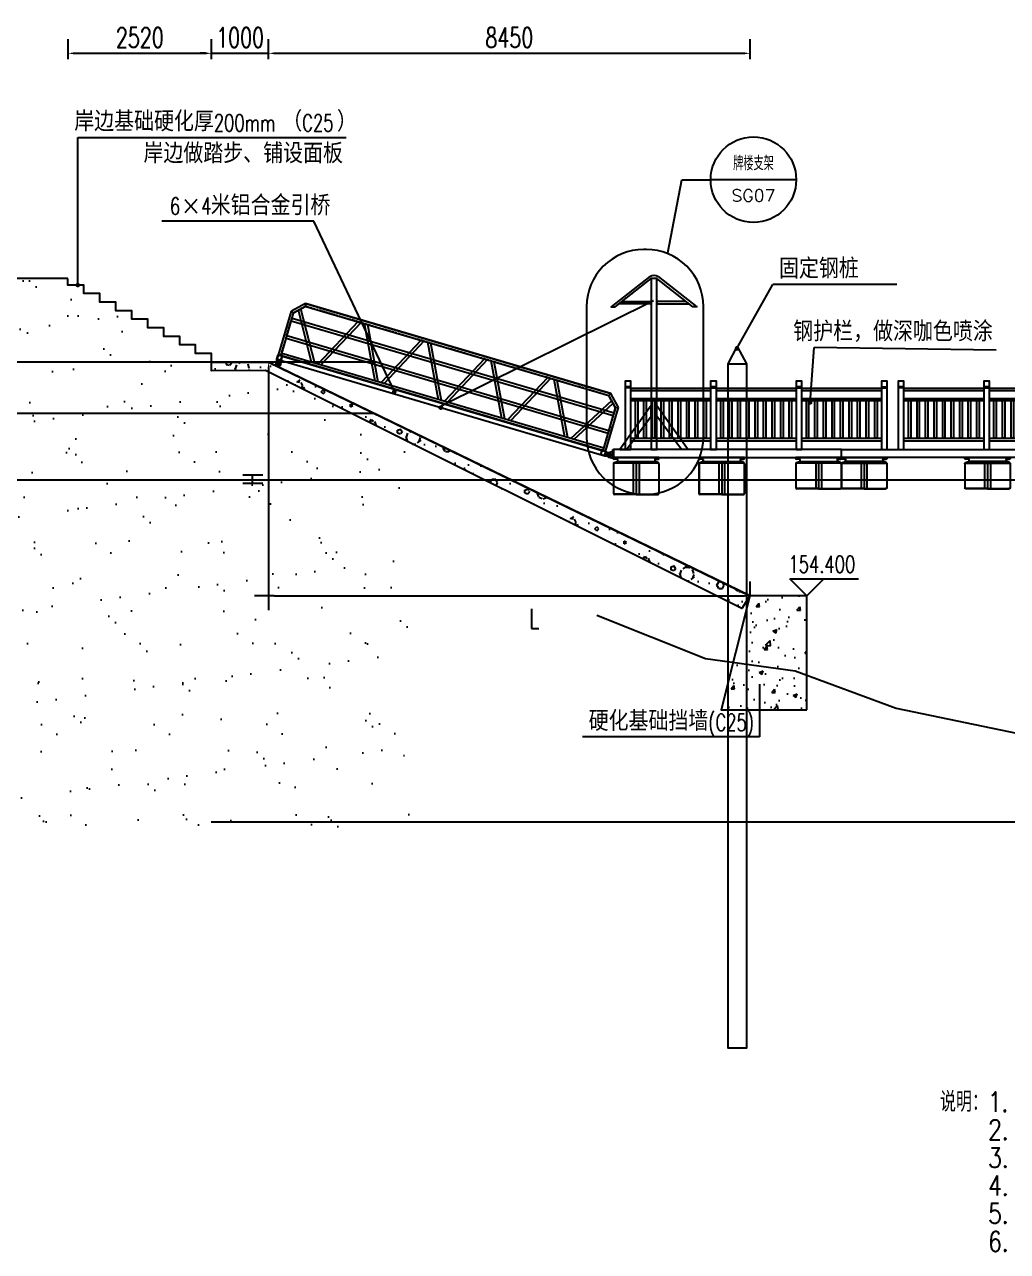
# Model space of a CAD drawing. Header units: millimetres. Extents: x -1471591 to 944464, y -468930 to 547002.
# Drawn here: x -810445 to -793197, y 153242 to 174760 of the extents above; entities that cross this region are included whole.
import ezdxf
from ezdxf.enums import TextEntityAlignment as Align

# ---------------------------------------------------------------- set-up
doc = ezdxf.new("R2010")
doc.units = ezdxf.units.MM
doc.header["$LTSCALE"] = 10
doc.header["$PDMODE"] = 35
doc.linetypes.add('BLTA11-LD-L-4001_Plot Plan for Seawater Intake System_20140729$0$key plan$0${ Wide Dash }', pattern=[12, 4, -2, 4, -2])
doc.linetypes.add('CENTER2', pattern=[28.575, 19.05, -3.175, 3.175, -3.175])
for name, color, linetype in [('DIM_ELEV', 3, 'Continuous'), ('DIM_IDEN', 3, 'Continuous'), ('DIM_LEAD', 3, 'Continuous'), ('L-WATER水景', 5, 'Continuous'), ('PUB_DIM', 3, 'Continuous'), ('PUB_TEXT', 7, 'Continuous'), ('W-bridge approach引桥', 4, 'Continuous'), ('W-FLOAT_BOWL浮筒', 253, 'Continuous'), ('W-PLASTIC_RAILINGS塑木栏杆', 210, 'Continuous'), ('W-STEEL_FRAME钢架', 3, 'Continuous'), ('道路_平面标注', 254, 'Continuous')]:
    doc.layers.add(name, color=color, linetype=linetype)
doc.styles.add('_TCH_DIM', font='SIMPLEX.shx', dxfattribs={"bigfont": 'hztxt.shx'})
doc.styles.add('_TCH_LABEL', font='COMPLEX', dxfattribs={"bigfont": 'GBCBIG'})
doc.styles.get("Standard").update_dxf_attribs({"font": 'simplex.shx', "width": 0.8, "bigfont": 'hztxt.shx'})
doc.styles.add('STANDARD_T3', font='simplex.shx', dxfattribs={"width": 0.7, "bigfont": 'hztxt.shx'})
doc.dimstyles.new('W&&100', dxfattribs={"dimtxt": 350, "dimasz": 100, "dimexe": 250, "dimexo": 300, "dimgap": 100, "dimtad": 1, "dimdec": 0, "dimzin": 0, "dimdsep": 46, "dimtxsty": 'STANDARD_T3', "dimcen": 0.09, "dimclrd": 1, "dimclre": 1, "dimclrt": 7, "dimazin": 2, "dimtfac": 1, "dimtdec": 0, "dimtix": 1, "dimtmove": 2, "dimatfit": 3, "dimfxl": 0, "dimtolj": 1, "dimtzin": 0, "dimarcsym": 0})

# ---------------------------------------------------------------- blocks, each defined once
blk = doc.blocks.new('*D1674')
at = {"color": 1, "lineweight": -2, "transparency": 16777216}
for p, q in [((-806162, 168841), (-806412, 168841)), ((-806162, 168741), (-806162, 164841)), ((-806062, 164741), (-806412, 164741))]:
    blk.add_line(p, q, dxfattribs=at)
at = {"color": 1, "transparency": 16777216}
for points in [[(-806179, 168741), (-806146, 168741), (-806162, 168841)], [(-806179, 164841), (-806146, 164841), (-806162, 164741)]]:
    blk.add_solid(points, dxfattribs=at)
at = {"layer": 'Defpoints', "color": 0, "transparency": 16777216}
for p in [(-806162, 168841), (-806162, 164741), (-797718, 164741)]:
    blk.add_point(p, dxfattribs=at)
at = {"color": 7, "transparency": 16777216, "insert": (-806437, 166791), "char_height": 350, "attachment_point": 5, "rotation": 90, "style": 'STANDARD_T3'}
blk.add_mtext('\\A1;H', dxfattribs=at)
blk = doc.blocks.new('*D1261')
at = {"color": 1, "lineweight": -2, "transparency": 16777216}
for p, q in [((-806162, 164841), (-806162, 164491)), ((-797713, 164741), (-797713, 164991)), ((-806062, 164741), (-797813, 164741))]:
    blk.add_line(p, q, dxfattribs=at)
at = {"color": 1, "transparency": 16777216}
for points in [[(-806062, 164758), (-806062, 164725), (-806162, 164741)], [(-797813, 164758), (-797813, 164725), (-797713, 164741)]]:
    blk.add_solid(points, dxfattribs=at)
at = {"layer": 'Defpoints', "color": 0, "transparency": 16777216}
for p in [(-806162, 168841), (-797713, 164741), (-797713, 164739)]:
    blk.add_point(p, dxfattribs=at)
at = {"color": 7, "transparency": 16777216, "insert": (-801499, 164340), "char_height": 350, "attachment_point": 5, "style": 'STANDARD_T3'}
blk.add_mtext('\\A1;L', dxfattribs=at)
blk = doc.blocks.new('$matou$00000066')
for p, q in [((400, 275), (-400, 275)), ((-400, 275), (-400, 260)), ((-386, 271), (386, 271)), ((-338, 249), (-386, 249)), ((-338, 245), (-385, 245)), ((-330, 237), (-330, 208)), ((-326, 237), (-326, 208)), ((326, 237), (326, 208)), ((330, 237), (330, 208)), ((338, 249), (386, 249)), ((338, 245), (385, 245)), ((400, 275), (400, 260)), ((-400, 164), (-400, -256)), ((-396, 165), (-396, -256)), ((391, 176), (-391, 176)), ((-387, 183), (-335, 201)), ((-386, 179), (-334, 197)), ((-326, 205), (326, 205)), ((-50, 176), (-50, -271)), ((0, 176), (0, -271)), ((0, 176), (0, -271)), ((50, 176), (50, -271)), ((386, 179), (334, 197)), ((387, 183), (335, 201)), ((396, 165), (396, -256)), ((400, 164), (400, -256)), ((0, -271), (-381, -271)), ((0, -275), (-381, -275)), ((0, -271), (381, -271)), ((0, -275), (381, -275))]:
    blk.add_line(p, q)
for centre, radius, start, end in [((-385, 260), 15, 180, 270), ((-386, 260), 11, 90, 270), ((-338, 237), 12, 0, 90), ((-338, 237), 8, 0, 90), ((338, 237), 12, 90, 180), ((338, 237), 8, 90, 180), ((385, 260), 15, 270, 0), ((386, 260), 11, 270, 90), ((-380, 164), 20, 109.1798, 180), ((-381, 165), 15, 109.1798, 180), ((-338, 208), 8, 289.1798, 0), ((-338, 208), 12, 289.1798, 0), ((338, 208), 12, 180, 250.8202), ((338, 208), 8, 180, 250.8202), ((381, 165), 15, 0, 70.8202), ((380, 164), 20, 0, 70.8202), ((-381, -256), 19, 180, 270), ((-381, -256), 15, 180, 270), ((381, -256), 19, 270, 0), ((381, -256), 15, 270, 0)]:
    blk.add_arc(centre, radius, start, end)
blk = doc.blocks.new('*U1236')
at = {"layer": 'W-FLOAT_BOWL浮筒', "xscale": -1, "rotation": 359.9999999997301}
blk.add_blockref('$matou$00000066', (0, 0), dxfattribs=at)
blk = doc.blocks.new('*U1237')
at = {"color": 0, "linetype": 'ByBlock', "lineweight": -2, "transparency": 16777216}
for p in [(0, 0), (2165, 0), (4330, 0), (6495, 0)]:
    blk.add_blockref('*U1236', p, dxfattribs=at)
blk = doc.blocks.new('*U1248')
at = {"layer": 'W-PLASTIC_RAILINGS塑木栏杆'}
blk.add_lwpolyline([(-20, 330), (20, 330), (20, -330), (-20, -330)], close=True, dxfattribs=at)
blk = doc.blocks.new('*U1249')
at = {"layer": 'W-PLASTIC_RAILINGS塑木栏杆', "color": 0, "linetype": 'ByBlock', "lineweight": -2}
for p in [(0, 0), (150, 0), (300, 0), (450, 0), (600, 0), (750, 0), (900, 0), (1050, 0), (1200, 0)]:
    blk.add_blockref('*U1248', p, dxfattribs=at)
blk = doc.blocks.new('*U1238')
at = {"layer": 'W-PLASTIC_RAILINGS塑木栏杆'}
for p, q in [((-700, 500), (-800, 500)), ((-700, 480), (-800, 480)), ((-700, 476), (700, 476)), ((-700, 436), (700, 436)), ((700, 500), (800, 500)), ((700, 480), (800, 480)), ((-700, 296), (700, 296)), ((-700, 256), (700, 256)), ((-700, -404), (700, -404)), ((-700, -449), (700, -449))]:
    blk.add_line(p, q, dxfattribs=at)
for points in [[(-800, -600), (-700, -600), (-700, 600), (-800, 600)], [(700, -600), (800, -600), (800, 600), (700, 600)]]:
    blk.add_lwpolyline(points, close=True, dxfattribs=at)
blk.add_blockref('*U1249', (-600, -74), dxfattribs=at)
blk = doc.blocks.new('*U1239')
at = {"color": 0, "linetype": 'ByBlock', "lineweight": -2, "transparency": 16777216}
for p in [(0, 0), (1500, 0), (3000, 0)]:
    blk.add_blockref('*U1238', p, dxfattribs=at)
blk = doc.blocks.new('*U1250')
at = {"layer": 'W-PLASTIC_RAILINGS塑木栏杆'}
blk.add_lwpolyline([(-20, 330), (20, 330), (20, -330), (-20, -330)], close=True, dxfattribs=at)
blk = doc.blocks.new('*U1251')
at = {"layer": 'W-PLASTIC_RAILINGS塑木栏杆', "color": 0, "linetype": 'ByBlock', "lineweight": -2}
for p in [(0, 0), (150, 0), (300, 0), (450, 0), (600, 0), (750, 0), (900, 0), (1050, 0), (1200, 0)]:
    blk.add_blockref('*U1250', p, dxfattribs=at)
blk = doc.blocks.new('*U1240')
at = {"layer": 'W-PLASTIC_RAILINGS塑木栏杆'}
for p, q in [((-700, 500), (-800, 500)), ((-700, 480), (-800, 480)), ((-700, 476), (700, 476)), ((-700, 436), (700, 436)), ((700, 500), (800, 500)), ((700, 480), (800, 480)), ((-700, 296), (700, 296)), ((-700, 256), (700, 256)), ((-700, -404), (700, -404)), ((-700, -449), (700, -449))]:
    blk.add_line(p, q, dxfattribs=at)
for points in [[(-800, -600), (-700, -600), (-700, 600), (-800, 600)], [(700, -600), (800, -600), (800, 600), (700, 600)]]:
    blk.add_lwpolyline(points, close=True, dxfattribs=at)
blk.add_blockref('*U1251', (-600, -74), dxfattribs=at)
blk = doc.blocks.new('*U1241')
at = {"color": 0, "linetype": 'ByBlock', "lineweight": -2, "transparency": 16777216}
for p in [(0, 0), (1500, 0), (3000, 0), (4500, 0)]:
    blk.add_blockref('*U1240', p, dxfattribs=at)
blk = doc.blocks.new('滚轮支架 -left')
for p, q in [((-50, 10), (-22, 81)), ((50, 10), (22, 81))]:
    blk.add_line(p, q)
at = {"color": 3, "linetype": 'CENTER2'}
for p, q in [((-15, 70), (15, 70)), ((0, 85), (0, 55))]:
    blk.add_line(p, q, dxfattribs=at)
blk.add_lwpolyline([(-50, 10), (50, 10), (50, -5), (-50, -5)], close=True)
blk.add_circle((0, 70), 11)
blk.add_arc((0, 70), 25, 26.1956, 153.8044)
blk = doc.blocks.new('YQL')
at = {"color": 4}
for p, q in [((-5863, 1040), (-6063, 840)), ((-5844, 995), (-6018, 821)), ((-283, 1040), (-5863, 1040)), ((-5863, 1040), (-283, 1040)), ((-5844, 995), (-5863, 1040)), ((-5844, 995), (-301, 995)), ((-301, 995), (-283, 1040)), ((-128, 821), (-301, 995)), ((-83, 840), (-283, 1040)), ((-6063, 40), (-6063, 840)), ((-6063, 840), (-6018, 821)), ((-6018, 40), (-6018, 821)), ((-128, 821), (-83, 840)), ((-128, 40), (-128, 821)), ((-83, 40), (-83, 840))]:
    blk.add_line(p, q, dxfattribs=at)
at = {"color": 8, "linetype": 'BLTA11-LD-L-4001_Plot Plan for Seawater Intake System_20140729$0$key plan$0${ Wide Dash }'}
for p, q in [((-5846, 999), (-6022, 823)), ((-5846, 999), (-300, 999)), ((-124, 823), (-300, 999)), ((-6022, 40), (-6022, 823)), ((-124, 40), (-124, 823))]:
    blk.add_line(p, q, dxfattribs=at)
at = {"color": 0}
for p, q in [((-5473, 84), (-5952, 892)), ((-5414, 84), (-5916, 929)), ((-4892, 999), (-5357, 84)), ((-4836, 999), (-5301, 84)), ((-4779, 999), (-4314, 84)), ((-4722, 999), (-4258, 84)), ((-3736, 999), (-4200, 84)), ((-3680, 999), (-4144, 84)), ((-3622, 999), (-3158, 84)), ((-3566, 999), (-3101, 84)), ((-2579, 999), (-3044, 84)), ((-2523, 999), (-2988, 84)), ((-2466, 999), (-2001, 84)), ((-2410, 999), (-1945, 84)), ((-1423, 999), (-1887, 84)), ((-1367, 999), (-1831, 84)), ((-1309, 999), (-845, 84)), ((-1253, 999), (-789, 84)), ((-731, 84), (-229, 929)), ((-673, 84), (-193, 892)), ((-128, 724), (-6018, 724)), ((-128, 674), (-6018, 674)), ((-128, 404), (-6018, 404)), ((-128, 354), (-6018, 354))]:
    blk.add_line(p, q, dxfattribs=at)
at = {"color": 3}
for p, q in [((-73, 40), (-6073, 40)), ((-73, 40), (-6073, 40)), ((-6073, -40), (-6073, 40)), ((-6073, -40), (-6073, 11)), ((-73, -40), (-73, 40))]:
    blk.add_line(p, q, dxfattribs=at)
at = {"color": 3, "lineweight": 5}
for p, q in [((-6073, -40), (-6073, 40)), ((-6073, -20), (-6073, 40)), ((-5993, -40), (-5993, 40)), ((-153, -40), (-153, 40)), ((-73, -40), (-73, 40))]:
    blk.add_line(p, q, dxfattribs=at)
at = {"color": 1}
blk.add_line((-73, 40), (-73, 40), dxfattribs=at)
at = {"color": 3}
for points in [[(-73, 40), (-6073, 40), (-6073, -40), (-73, -40)], [(-5993, 40), (-6073, 40), (-6073, -40), (-5993, -40)], [(-5997, 36), (-6069, 36), (-6069, -36), (-5997, -36)], [(-73, 40), (-153, 40), (-153, -40), (-73, -40)], [(-77, 36), (-149, 36), (-149, -36), (-77, -36)]]:
    blk.add_lwpolyline(points, close=True, dxfattribs=at)
at = {"color": 3, "lineweight": 5}
for points in [[(-6073, 40), (-5993, 40), (-5993, -40), (-6073, -40)], [(-6069, 36), (-5997, 36), (-5997, -36), (-6069, -36)], [(-73, 40), (-153, 40), (-153, -40), (-73, -40)], [(-77, 36), (-149, 36), (-149, -36), (-77, -36)]]:
    blk.add_lwpolyline(points, close=True, dxfattribs=at)
at = {"color": 4}
blk.add_lwpolyline([(-128, 84), (-6018, 84), (-6018, 40), (-128, 40)], close=True, dxfattribs=at)
blk.add_lwpolyline([(-63, 40), (-73, 40), (-73, -40), (-63, -40)], close=True)
blk.add_lwpolyline([(6, -30), (-63, -40), (-63, 40), (7, 30, -0.80299), (6, -30)], format="xyb")
for centre, radius in [((0, 0), 15), ((-3073, -40), 25)]:
    blk.add_circle(centre, radius)
at = {"layer": 'PUB_DIM', "color": 0}
blk.add_circle((-6023, -115), 40, dxfattribs=at)
at = {"layer": 'W-STEEL_FRAME钢架'}
blk.add_line((-73, 40), (-5933, 40), dxfattribs=at)
at = {"xscale": -1, "rotation": 180.0000000001757}
blk.add_blockref('滚轮支架 -left', (-6023, -45), dxfattribs=at)
blk = doc.blocks.new('卷扬机支架')
for points in [[(-73, 3033), (-750, 2500), (-680, 2500), (-50, 3000)], [(73, 3033), (750, 2500), (680, 2500), (50, 3000)]]:
    blk.add_lwpolyline(points)
blk.add_lwpolyline([(-73, 3033, -0.359649), (73, 3033)], format="xyb")
for points in [[(-50, 0), (50, 0), (50, 3000), (-50, 3000)], [(-51, 2555), (-611, 2555), (-560, 2595), (-51, 2595)], [(51, 2555), (611, 2555), (560, 2595), (51, 2595)], [(-50, 770), (-600, 0), (-481, 0), (-50, 586)], [(50, 770), (599, 0), (480, 0), (50, 586)]]:
    blk.add_lwpolyline(points, close=True)
blk = doc.blocks.new('*D1735')
at = {"color": 1, "lineweight": -2, "transparency": 16777216}
for p, q in [((-809682, 174156), (-809682, 174506)), ((-807162, 174156), (-807162, 174506)), ((-809582, 174256), (-807262, 174256))]:
    blk.add_line(p, q, dxfattribs=at)
at = {"color": 1, "transparency": 16777216}
for points in [[(-809582, 174272), (-809582, 174239), (-809682, 174256)], [(-807262, 174272), (-807262, 174239), (-807162, 174256)]]:
    blk.add_solid(points, dxfattribs=at)
at = {"layer": 'Defpoints', "color": 0, "transparency": 16777216}
for p in [(-807162, 174256), (-809682, 170309), (-807162, 168841)]:
    blk.add_point(p, dxfattribs=at)
at = {"color": 7, "transparency": 16777216, "insert": (-808422, 174531), "char_height": 350, "attachment_point": 5, "style": 'STANDARD_T3'}
blk.add_mtext('\\A1;2520', dxfattribs=at)
blk = doc.blocks.new('*D1736')
at = {"color": 1, "lineweight": -2, "transparency": 16777216}
for p, q in [((-807162, 174156), (-807162, 174506)), ((-806162, 174156), (-806162, 174506)), ((-807262, 174256), (-807362, 174256)), ((-807162, 174256), (-806162, 174256)), ((-806062, 174256), (-805962, 174256))]:
    blk.add_line(p, q, dxfattribs=at)
at = {"color": 1, "transparency": 16777216}
for points in [[(-807262, 174272), (-807262, 174239), (-807162, 174256)], [(-806062, 174272), (-806062, 174239), (-806162, 174256)]]:
    blk.add_solid(points, dxfattribs=at)
at = {"layer": 'Defpoints', "color": 0, "transparency": 16777216}
for p in [(-806162, 174256), (-807162, 168841), (-806162, 168841)]:
    blk.add_point(p, dxfattribs=at)
at = {"color": 7, "transparency": 16777216, "insert": (-806662, 174531), "char_height": 350, "attachment_point": 5, "style": 'STANDARD_T3'}
blk.add_mtext('\\A1;1000', dxfattribs=at)
blk = doc.blocks.new('*D1737')
at = {"color": 1, "lineweight": -2, "transparency": 16777216}
for p, q in [((-806162, 174156), (-806162, 174506)), ((-797713, 174156), (-797713, 174506)), ((-806062, 174256), (-797813, 174256))]:
    blk.add_line(p, q, dxfattribs=at)
at = {"color": 1, "transparency": 16777216}
for points in [[(-806062, 174272), (-806062, 174239), (-806162, 174256)], [(-797813, 174272), (-797813, 174239), (-797713, 174256)]]:
    blk.add_solid(points, dxfattribs=at)
at = {"layer": 'Defpoints', "color": 0, "transparency": 16777216}
for p in [(-797713, 174256), (-806162, 168841), (-797713, 164741)]:
    blk.add_point(p, dxfattribs=at)
at = {"color": 7, "transparency": 16777216, "insert": (-801938, 174531), "char_height": 350, "attachment_point": 5, "style": 'STANDARD_T3'}
blk.add_mtext('\\A1;8450', dxfattribs=at)

msp = doc.modelspace()

# ---------------------------------------------------------------- hatches: boundary and pattern name
at = {"layer": 'L-WATER水景'}
h = msp.add_hatch(dxfattribs=at)
h.set_pattern_fill('AR-SAND', color=8, scale=500)
h.set_pattern_definition([(37.5, (-765497.9, 173699.1), (-40, 1223.533), [0, -965.2, 0, -1079.5, 0, -1031.875]), (7.5, (-765497.9, 173699.1), (1123.81, 1792.063), [0, -520.7, 0, -869.95, 0, -333.375]), (327.5, (-766279, 173699.1), (1977.48, 3.593), [0, -317.5, 0, -1143, 0, -1492.25]), (317.5, (-766279, 173699.1), (1908.89, 557.323), [0, -158.75, 0, -749.3, 0, -857.25])])
h.paths.add_polyline_path([(-825090.6, 160605.5), (-825090.6, 170309), (-809874.3, 170309), (-807162.3, 168916.2), (-807162.3, 168641.2), (-806215.9, 168641.2), (-803752.4, 167911.7), (-803676.5, 160605.5)])
at = {"layer": '道路_平面标注', "lineweight": -3}
h = msp.add_hatch(dxfattribs=at)
h.set_pattern_fill('加气混凝土', color=256, scale=100)
h.set_pattern_definition([(0, (-2121742.9, -3587588.9), (600, 1200), [0, -1200]), (0, (-2122444.9, -3587750.9), (600, 1200), [0, -1200]), (0, (-2122054.9, -3587762.9), (600, 1200), [0, -1200]), (0, (-2121628.9, -3587408.9), (600, 1200), [0, -1200]), (0, (-2122126.9, -3587822.9), (600, 1200), [0, -1200]), (0, (-2121508.9, -3586652.9), (600, 1200), [0, -1200]), (0, (-2121874.9, -3586748.9), (600, 1200), [0, -1200]), (0, (-2121682.9, -3586898.9), (600, 1200), [0, -1200]), (0, (-2122660.9, -3586922.9), (600, 1200), [0, -1200]), (0, (-2122072.9, -3586976.9), (600, 1200), [0, -1200]), (0, (-2122300.9, -3587282.9), (600, 1200), [0, -1200]), (0, (-2122288.9, -3587732.9), (600, 1200), [0, -1200]), (0, (-2121838.9, -3587780.9), (600, 1200), [0, -1200]), (0, (-2121508.9, -3587252.9), (600, 1200), [0, -1200]), (0, (-2122630.9, -3587438.9), (600, 1200), [0, -1200]), (0, (-2122528.9, -3587234.9), (600, 1200), [0, -1200]), (0, (-2122060.9, -3587318.9), (600, 1200), [0, -1200]), (0, (-2122228.9, -3587492.9), (600, 1200), [0, -1200]), (0, (-2122324.9, -3587096.9), (600, 1200), [0, -1200]), (0, (-2122174.9, -3586646.9), (600, 1200), [0, -1200]), (0, (-2122582.9, -3587690.9), (600, 1200), [0, -1200]), (0, (-2121922.9, -3586892.9), (600, 1200), [0, -1200]), (0, (-2122480.9, -3586874.9), (600, 1200), [0, -1200]), (0, (-2122576.9, -3586718.9), (600, 1200), [0, -1200]), (130.601294, (-2121582.62, -3587028.64), (-2999.9999669, 3600.0000157), [52.6831, -22074.222]), (18.434949, (-2121668.33, -3587005.78), (2999.999989, 1199.999991), [54.21048, -7535.2558]), (90, (-2121668.33, -3587057.2), (600, 1200), [51.42857, -2348.5713]), (161.565051, (-2121616.9, -3587074.35), (-3000.000015, 1199.9999105), [54.21048, -7535.2558]), (53.130102, (-2121616.9, -3587074.35), (600.000001, 1200), [57.14286, -5942.857]), (135, (-2121571.2, -3587685.8), (-600.000073, 1199.99992), [48.48732, -3345.6252]), (45, (-2121639.76, -3587685.8), (599.999996, 1199.999995), [48.48732, -3345.6252]), (135, (-2121605.48, -3587720.07), (-600.000073, 1199.99992), [48.48732, -3345.6252]), (45, (-2121605.48, -3587720.07), (599.999996, 1199.999995), [48.48732, -3345.6252]), (116.56505, (-2122148.3, -3586880.1), (-0.0001, 2399.99993), [63.88765, -1277.753]), (180, (-2122176.9, -3586822.9), (-600, 1200), [68.57143, -1131.4285]), (63.43495, (-2122274, -3586880.1), (5e-06, 2400), [63.88765, -1277.753]), (116.56505, (-2122245.5, -3586937.2), (-0.0001, 2399.99993), [63.88765, -1277.753]), (0, (-2122245.5, -3586937.2), (600, 1200), [68.57143, -1131.4285]), (63.43495, (-2122176.9, -3586937.2), (5e-06, 2400), [63.88765, -1277.753]), (107.102728, (-2121696.905, -3587285.78), (-1799.9999312, 6000.0000097), [77.7227, -32565.805]), (143.972626, (-2121719.76, -3587211.495), (-11399.9998555, 8399.9999905), [77.7227, -16244.04]), (180, (-2121782.6, -3587165.8), (-600, 1200), [74.2857, -1125.7142]), (36.0273733, (-2121919.76, -3587211.495), (11399.9999158, 8399.9999094), [77.7227, -16244.04]), (71.565051, (-2121942.62, -3587280.07), (1800.000009, 5999.99999), [72.28063, -7517.1856]), (107.102728, (-2121919.76, -3587354.35), (-1799.9999312, 6000.0000097), [77.7227, -32565.805]), (143.972626, (-2121856.905, -3587400.07), (-11399.9998555, 8399.9999905), [77.7227, -16244.04]), (0, (-2121856.9, -3587400.1), (600, 1200), [74.2857, -1125.7142]), (36.0273733, (-2121782.62, -3587400.07), (11399.9999158, 8399.9999094), [77.7227, -16244.04]), (71.565051, (-2121719.76, -3587354.35), (1800.000009, 5999.99999), [72.28063, -7517.1856]), (150.255118, (-2121685.48, -3586725.78), (-1800.000004, 1199.999985), [46.07004, -9628.6392]), (90, (-2121725.5, -3586748.64), (600, 1200), [45.7143, -2354.2855]), (29.7448813, (-2121725.48, -3586748.64), (1800.000001, 1199.9999944), [46.07004, -9628.6392]), (116.56505, (-2121965.5, -3587577.2), (-0.0001, 2399.99993), [63.88765, -1277.753]), (168.690067, (-2121994.05, -3587520.07), (-5400.000004, 1199.99997), [58.2745, -12179.371]), (41.1859251, (-2122096.905, -3587548.64), (14999.9999091, 13199.9998846), [60.7437, -25451.604]), (90, (-2122096.9, -3587605.8), (600, 1200), [57.14286, -2342.857]), (138.814074, (-2122051.19, -3587645.78), (-14999.9997334, 13200.0000841), [60.7437, -25451.604]), (16.6992442, (-2122051.19, -3587645.78), (19799.999851, 5999.99993716), [59.6589, -24997.075]), (60.9453959, (-2121994.05, -3587628.64), (599.9999984, 1199.9999894), [58.83217, -24650.679]), (109.983106, (-2122468.333, -3587074.35), (-3000.0000113, 8399.9999778), [66.884, -28024.395]), (155.556045, (-2122491.19, -3587011.495), (-7800.00002973, 3599.9999252), [69.04597, -28930.263]), (24.4439547, (-2122616.904, -3587011.495), (7800.0000039, 3599.9999827), [69.04597, -28930.263]), (70.0168934, (-2122639.76, -3587074.35), (3000.00000904, 8399.99997916), [66.884, -28024.395]), (109.983106, (-2122616.904, -3587137.21), (-3000.0000113, 8399.9999778), [66.884, -28024.395]), (160.016893, (-2122554.05, -3587160.07), (-3000.0000018, 1199.9999453), [66.884, -13978.755]), (19.9831065, (-2122554.05, -3587160.07), (2999.9999835, 1199.999998), [66.884, -13978.755]), (70.0168934, (-2122491.19, -3587137.21), (3000.00000904, 8399.99997916), [66.884, -28024.395]), (122.005383, (-2122022.62, -3587182.92), (-600.0000805, 1199.9999387), [53.90846, -11266.868]), (18.434949, (-2122102.62, -3587154.35), (2999.999989, 1199.999991), [54.21048, -7535.2558]), (90, (-2122102.6, -3587205.8), (600, 1200), [51.42857, -2348.5713]), (161.565051, (-2122051.19, -3587222.92), (-3000.000015, 1199.9999105), [54.21048, -7535.2558]), (54.4623222, (-2122051.19, -3587222.924), (4199.9999939, 5999.999991), [49.15614, -20596.423]), (116.56505, (-2122371.2, -3587474.4), (-0.0001, 2399.99993), [63.88765, -1277.753]), (180, (-2122399.8, -3587417.2), (-600, 1200), [62.85714, -1137.1428]), (59.0362434, (-2122496.9, -3587474.35), (600.000002, 1199.9999942), [66.63946, -13927.644]), (120.963756, (-2122462.62, -3587531.5), (-600.000082, 1199.999945), [66.63946, -13927.644]), (0, (-2122462.6, -3587531.5), (600, 1200), [62.85714, -1137.1428]), (63.43495, (-2122399.8, -3587531.5), (5e-06, 2400), [63.88765, -1277.753])])
h.paths.add_polyline_path([(-797856.6, 164521.1), (-797712.8, 164738.9), (-806162.3, 168841.2), (-807162.3, 168841.2), (-807162.3, 168686.9), (-806215.9, 168689.9)])
h = msp.add_hatch(dxfattribs=at)
h.set_pattern_fill('混凝土', color=256, scale=100)
h.set_pattern_definition([(50, (-87089.9, 12102.1), (717.2602, -62.75213), [75, -825]), (355, (-87089.9, 12102.1), (-138.7513, 752.1921), [60, -660]), (100.4514, (-87030.15, 12096.9), (578.5094, 689.43954), [63.7402, -701.1421]), (46.1842, (-87089.9, 12302.1), (1067.241, -165.519), [112.5, -1237.5]), (96.6356, (-87001, 12288.3), (934.6627, 974.1179), [95.6103, -1051.713]), (351.1842, (-87089.9, 12302.1), (934.662, 974.1186), [90, -990]), (21, (-86989.9, 12252.1), (596.90705, -402.6189), [75, -825]), (326, (-86989.9, 12252.1), (243.3153, 725.15005), [60, -660]), (71.4514, (-86940.2, 12218.54), (840.2226, 322.5305), [63.7402, -701.1421]), (37.5, (-87089.92, 12102.1), (12.159855, 332.89385), [0, -652, 0, -670, 0, -662.5]), (7.5, (-87089.92, 12102.1), (263.06954, 394.41171), [0, -382, 0, -637, 0, -252.5]), (327.5, (-87312.92, 12102.1), (533.82244, -22.55487), [0, -250, 0, -780, 0, -1035]), (317.5, (-87412.9, 12102.1), (583.18617, 100.10498), [0, -325, 0, -518, 0, -735])])
h.paths.add_polyline_path([(-796717.7, 164741.3), (-797717.7, 164741.3), (-798217.7, 162741.3), (-796717.7, 162741.3)])

# ---------------------------------------------------------------- linework, layer by layer
at = {"color": 1}
for p, q in [((-804309.2, 168841.4), (-820999.6, 168839.3)), ((-804309.1, 167941.4), (-820999.5, 167939.3))]:
    msp.add_line(p, q, dxfattribs=at)
for p, q in [((-797712.8, 164738.9), (-806162.3, 168841.2)), ((-798959.4, 167308.4), (-799059.4, 167308.4)), ((-799312, 167168.4), (-800112, 167168.4)), ((-800112, 167168.4), (-800112, 167153.4)), ((-800112, 167057.4), (-800112, 166537.4)), ((-800108, 167058.1), (-800108, 166537.4)), ((-799321.3, 167069.6), (-800102.6, 167069.6)), ((-800098.5, 167076.3), (-800047.3, 167094.1)), ((-800098.4, 167164.4), (-799325.5, 167164.4)), ((-800050, 167142.4), (-800098.4, 167142.4)), ((-800097.9, 167072.3), (-800046, 167090.3)), ((-800050, 167138.4), (-800097, 167138.4)), ((-800042, 167130.4), (-800042, 167101.6)), ((-800038.3, 167098.8), (-799385.6, 167098.8)), ((-800038, 167130.4), (-800038, 167101.6)), ((-799762, 167069.6), (-799762, 166522.4)), ((-799712, 167069.6), (-799712, 166522.4)), ((-799712, 167069.6), (-799712, 166522.4)), ((-799662, 167069.6), (-799662, 166522.4)), ((-799386, 167130.4), (-799386, 167101.6)), ((-799382, 167130.4), (-799382, 167101.6)), ((-799326, 167072.3), (-799377.9, 167090.3)), ((-799325.4, 167076.3), (-799376.6, 167094.1)), ((-799374, 167142.4), (-799325.5, 167142.4)), ((-799374, 167138.4), (-799327, 167138.4)), ((-799316, 167058.1), (-799316, 166537.4)), ((-799312, 167168.4), (-799312, 167153.4)), ((-799312, 167057.4), (-799312, 166537.4)), ((-797810.9, 167168.4), (-798610.9, 167168.4)), ((-798610.9, 167168.4), (-798610.9, 167153.4)), ((-798610.9, 167057.4), (-798610.9, 166537.4)), ((-798606.9, 167058.1), (-798606.9, 166537.4)), ((-797820.3, 167069.6), (-798601.6, 167069.6)), ((-798597.5, 167076.3), (-798546.3, 167094.1)), ((-798597.3, 167164.4), (-797824.5, 167164.4)), ((-798548.9, 167142.4), (-798597.3, 167142.4)), ((-798596.8, 167072.3), (-798545, 167090.3)), ((-798548.9, 167138.4), (-798595.9, 167138.4)), ((-798540.9, 167130.4), (-798540.9, 167101.6)), ((-798537.3, 167098.8), (-797884.6, 167098.8)), ((-798536.9, 167130.4), (-798536.9, 167101.6)), ((-798260.9, 167069.6), (-798260.9, 166522.4)), ((-798210.9, 167069.6), (-798210.9, 166522.4)), ((-798210.9, 167069.6), (-798210.9, 166522.4)), ((-798160.9, 167069.6), (-798160.9, 166522.4)), ((-797884.9, 167130.4), (-797884.9, 167101.6)), ((-797880.9, 167130.4), (-797880.9, 167101.6)), ((-797825, 167072.3), (-797876.8, 167090.3)), ((-797824.3, 167076.3), (-797875.5, 167094.1)), ((-797872.9, 167142.4), (-797824.5, 167142.4)), ((-797872.9, 167138.4), (-797825.9, 167138.4)), ((-797814.9, 167058.1), (-797814.9, 166537.4)), ((-797810.9, 167168.4), (-797810.9, 167153.4)), ((-797810.9, 167057.4), (-797810.9, 166537.4)), ((-799712, 166522.4), (-800093, 166522.4)), ((-799712, 166518.4), (-800093, 166518.4)), ((-799712, 166522.4), (-799331, 166522.4)), ((-799712, 166518.4), (-799331, 166518.4)), ((-798210.9, 166522.4), (-798591.9, 166522.4)), ((-798210.9, 166518.4), (-798591.9, 166518.4)), ((-798210.9, 166522.4), (-797829.9, 166522.4)), ((-798210.9, 166518.4), (-797829.9, 166518.4)), ((-798298, 164741.3), (-798298, 164741.3))]:
    msp.add_line(p, q)
for points in [[(-809682.3, 170309), (-825742.8, 170309)], [(-807162.3, 168841.2), (-807162.3, 168991.2), (-807442.3, 168991.2), (-807442.3, 169141.2), (-807722.3, 169141.2), (-807722.3, 169291.2), (-808002.3, 169291.2), (-808002.3, 169441.2), (-808282.3, 169441.2), (-808282.3, 169591.2), (-808562.3, 169591.2), (-808562.3, 169741.2), (-808842.3, 169741.2), (-808842.3, 169891.2), (-809122.3, 169891.2), (-809122.3, 170041.2), (-809402.3, 170041.2), (-809402.3, 170191.2), (-809682.3, 170191.2), (-809682.3, 170309)], [(-799405.1, 169917.2), (-803133.6, 168065.9)], [(-798298, 164741.3), (-798298, 164741.3), (-798298, 164741.3), (-798298, 164741.3)], [(-798298, 164741.3), (-798298, 164741.3)], [(-800400.7, 164402), (-798497.4, 163643.7), (-796920.9, 163425.7), (-795147.7, 162772.2), (-791034.9, 161916.4), (-789148.5, 161668.9), (-784747.1, 161668.9), (-782346.3, 161097.8)], [(-807168.8, 160775.7), (-777822.7, 160775.7)]]:
    msp.add_lwpolyline(points)
msp.add_lwpolyline([(-800191.6, 167173.3), (-800121.9, 167152.7), (-800121.9, 167272.1), (-800191.6, 167250.9, 0.7799826), (-800191.6, 167173.3)], format="xyb")
for points in [[(-800121.9, 167308.4), (-800111.9, 167308.4), (-800111.9, 167188.4), (-800121.9, 167188.4)], [(-800121.9, 167272.1), (-800111.9, 167272.1), (-800111.9, 167152.1), (-800121.9, 167152.1)]]:
    msp.add_lwpolyline(points, close=True)
for centre, radius, start, end in [((-800097, 167153.4), 15, 180, 270), ((-800092, 167057.4), 20, 109.17979, 180), ((-800098.4, 167153.4), 11, 90, 270), ((-800093, 167058.1), 15, 109.17979, 180), ((-800050, 167130.4), 12, 0, 90), ((-800050, 167130.4), 8, 0, 90), ((-800050, 167101.6), 8, 289.17979, 0), ((-800050, 167101.6), 12, 289.17979, 0), ((-799374, 167130.4), 12, 90, 180), ((-799374, 167101.6), 12, 180, 250.82021), ((-799374, 167130.4), 8, 90, 180), ((-799374, 167101.6), 8, 180, 250.82021), ((-799327, 167153.4), 15, 270, 0), ((-799331, 167058.1), 15, 0, 70.82021), ((-799325.5, 167153.4), 11, 270, 90), ((-799332, 167057.4), 20, 0, 70.82021), ((-798595.9, 167153.4), 15, 180, 270), ((-798590.9, 167057.4), 20, 109.17979, 180), ((-798597.3, 167153.4), 11, 90, 270), ((-798591.9, 167058.1), 15, 109.17979, 180), ((-798548.9, 167130.4), 12, 0, 90), ((-798548.9, 167130.4), 8, 0, 90), ((-798548.9, 167101.6), 8, 289.17979, 0), ((-798548.9, 167101.6), 12, 289.17979, 0), ((-797872.9, 167130.4), 12, 90, 180), ((-797872.9, 167101.6), 12, 180, 250.82021), ((-797872.9, 167130.4), 8, 90, 180), ((-797872.9, 167101.6), 8, 180, 250.82021), ((-797825.9, 167153.4), 15, 270, 0), ((-797829.9, 167058.1), 15, 0, 70.82021), ((-797824.5, 167153.4), 11, 270, 90), ((-797830.9, 167057.4), 20, 0, 70.82021), ((-800093, 166537.4), 19, 180, 270), ((-800093, 166537.4), 15, 180, 270), ((-799331, 166537.4), 19, 270, 0), ((-799331, 166537.4), 15, 270, 0), ((-798591.9, 166537.4), 19, 180, 270), ((-798591.9, 166537.4), 15, 180, 270), ((-797829.9, 166537.4), 19, 270, 0), ((-797829.9, 166537.4), 15, 270, 0)]:
    msp.add_arc(centre, radius, start, end)
at = {"layer": 'DIM_ELEV'}
for p, q in [((-796717.7, 164741.3), (-797017.7, 165041.3)), ((-797017.7, 165041.3), (-795808.5, 165041.3)), ((-796717.7, 164741.3), (-796417.7, 165041.3))]:
    msp.add_line(p, q, dxfattribs=at)
at = {"layer": 'DIM_IDEN'}
for p, q in [((-799156.1, 170755.7), (-798909.6, 172039.3)), ((-798909.6, 172039.3), (-798403.8, 172039.3)), ((-796903.8, 172039.3), (-798403.8, 172039.3))]:
    msp.add_line(p, q, dxfattribs=at)
msp.add_lwpolyline([(-799581.2, 166521.1), (-799532.7, 166521.1, 0.4142136), (-798532.7, 167521.1), (-798532.7, 169815.3, 0.4142136), (-799532.7, 170815.3), (-799581.2, 170815.3, 0.4142136), (-800581.2, 169815.3), (-800581.2, 167521.1, 0.4142136)], format="xyb", close=True, dxfattribs=at)
msp.add_circle((-797653.8, 172039.3), 750, dxfattribs=at)
at = {"layer": 'DIM_LEAD'}
for p, q in [((-809510.3, 170191.2), (-809510.3, 172782.2)), ((-809510.3, 172782.2), (-804802.5, 172782.2)), ((-805370, 171309.1), (-808032.7, 171309.1)), ((-803955.1, 168322), (-805370, 171309.1)), ((-797945.1, 169077.3), (-797311.4, 170201.1)), ((-795137.2, 170201.1), (-797311.4, 170201.1)), ((-796658.2, 168133.8), (-796588, 169097.7)), ((-793397.2, 169048.9), (-796588, 169097.7)), ((-797550.5, 163189.6), (-797550.5, 162266.8)), ((-797550.5, 162266.8), (-800651.2, 162266.8))]:
    msp.add_line(p, q, dxfattribs=at)
at = {"layer": 'DIM_LEAD', "const_width": 40}
for points in [[(-809510.3, 170171.2, 1), (-809510.3, 170211.2, 1)], [(-797941.6, 169057.6, 1), (-797948.5, 169097, 1)], [(-803939.8, 168309.2, 1), (-803970.4, 168334.9, 1)], [(-796659.5, 168113.8, 1), (-796657, 168153.8, 1)]]:
    msp.add_lwpolyline(points, format="xyb", close=True, dxfattribs=at)
at = {"layer": 'L-WATER水景'}
msp.add_line((-813953.5, 166775.7, -160000), (-778347.2, 166775.7), dxfattribs=at)
at = {"layer": 'W-PLASTIC_RAILINGS塑木栏杆'}
msp.add_lwpolyline([(-798100.4, 168808.4), (-797937.9, 169113.7), (-797775.4, 168808.4)], dxfattribs=at)
msp.add_lwpolyline([(-798100.4, 168808.4), (-797775.4, 168808.4), (-797775.4, 156808.4), (-798100.4, 156808.4)], close=True, dxfattribs=at)
at = {"layer": 'W-STEEL_FRAME钢架', "color": 6}
for points in [[(-796111.9, 167308.4), (-800111.9, 167308.4), (-800111.9, 167168.4), (-796111.9, 167168.4)], [(-796111.9, 167308.4), (-788811.9, 167308.4), (-788811.9, 167168.4), (-796111.9, 167168.4)]]:
    msp.add_lwpolyline(points, close=True, dxfattribs=at)
at = {"layer": '道路_平面标注', "lineweight": -3, "flags": 128}
for points in [[(-806215.9, 168689.9), (-806215.9, 168689.9), (-807162.3, 168686.9), (-807162.3, 168841.2), (-806162.3, 168841.2), (-797717.7, 164741.3), (-797856.6, 164521.1), (-806215.9, 168689.9)], [(-796717.7, 162741.3), (-796717.7, 164741.3), (-797717.7, 164741.3), (-798217.7, 162741.3), (-796717.7, 162741.3)]]:
    msp.add_lwpolyline(points, dxfattribs=at)

# ---------------------------------------------------------------- block references
for name, p in [('卷扬机支架', (-799398.5, 167308.4)), ('*U1239', (-799105.4, 167908.4)), ('*U1241', (-794313.4, 167908.4)), ('*U1237', (-795711.9, 166893.4))]:
    msp.add_blockref(name, p)
at = {"layer": 'W-bridge approach引桥', "rotation": 343.5876408509091}
msp.add_blockref('YQL', (-800181.9, 167212.1), dxfattribs=at)
at = {"layer": 'W-FLOAT_BOWL浮筒'}
msp.add_blockref('$matou$00000066', (-796512, 166893.4), dxfattribs=at)

# ---------------------------------------------------------------- texts
at = {"layer": 'PUB_TEXT', "color": 7, "style": '_TCH_DIM'}
for s, p in [('岸边基础硬化厚', (-809572.6, 172887.2)), ('（', (-805922.6, 172887.2)), ('）', (-804962.6, 172887.2)), ('岸边做踏步、铺设面板', (-808357.9, 172327.2)), ('米铝合金引桥', (-807177.7, 171414.1)), ('×', (-807693.9, 171426.8)), ('固定钢桩', (-797206.4, 170306.1)), ('钢护栏，做深咖色喷涂', (-796955.1, 169202.7)), ('硬化基础挡墙', (-800546.2, 162371.8))]:
    msp.add_text(s, height=350, dxfattribs=at).set_placement(p)
at = {"layer": 'PUB_TEXT', "color": 7, "style": '_TCH_DIM', "width": 0.705882}
for s, p in [('200mm', (-807122.6, 172887.2)), ('C25', (-805572.6, 172887.2)), ('6', (-807893.9, 171426.8)), ('4', (-807343.9, 171426.8)), ('154.400', (-797038.5, 165146.3)), ('(C25)', (-798446.2, 162371.8))]:
    msp.add_text(s, height=297.5, dxfattribs=at).set_placement(p)
at = {"layer": 'PUB_TEXT', "color": 7, "style": '_TCH_LABEL', "width": 1.027842}
msp.add_text('牌楼支架', height=248.98, dxfattribs=at).set_placement((-798010.9, 172203.5), (-797296.8, 172203.5), align=Align.FIT)
at = {"layer": 'PUB_TEXT', "color": 7, "style": '_TCH_LABEL'}
msp.add_text('SG07', height=210.48, dxfattribs=at).set_placement((-798039.7, 171655.8), (-797268, 171655.8), align=Align.FIT)
at = {"layer": 'PUB_TEXT', "width": 0.8}
for s, p in [('说明：', (-794381, 155691.7)), ('1.', (-793541, 155691.7)), ('2.', (-793534.4, 155201.7)), ('3.', (-793534.4, 154711.7)), ('4.', (-793534.4, 154221.7)), ('5.', (-793534.4, 153731.7)), ('6.', (-793534.4, 153241.7))]:
    msp.add_text(s, height=350, dxfattribs=at).set_placement(p)

# ---------------------------------------------------------------- dimensions: what is measured, and where the dimension line sits
for base, p1, p2, picture, middle in [((-807162.3, 174255.8), (-809682.3, 170309), (-807162.3, 168841.2), '*D1735', (-808422.3, 174530.8)), ((-806162.3, 174255.8), (-807162.3, 168841.2), (-806162.3, 168841.2), '*D1736', (-806662.3, 174530.8)), ((-797712.7832, 174255.8158), (-806162.3344, 168841.1864), (-797712.7832, 164741.2525), '*D1737', (-801937.5588, 174530.8158))]:
    dim = msp.add_linear_dim(base=base, p1=p1, p2=p2, dimstyle='W&&100', override={"dimfxlon": 1})
    dim.commit()
    dim.dimension.update_dxf_attribs({"geometry": picture, "text_midpoint": middle})
dim = msp.add_linear_dim(base=(-806162.3, 164741.3), p1=(-806162.3, 168841.2), p2=(-797717.7, 164741.3), angle=90, text='H', dimstyle='W&&100', override={"dimfxlon": 1})
dim.commit()
dim.dimension.update_dxf_attribs({"geometry": '*D1674', "text_midpoint": (-806437.3, 166791.2)})
dim = msp.add_linear_dim(base=(-797712.8, 164741.3), p1=(-806162.3, 168841.2), p2=(-797712.8, 164738.9), text='L', dimstyle='W&&100', override={"dimfxlon": 1})
dim.commit()
dim.dimension.update_dxf_attribs({"geometry": '*D1261', "text_midpoint": (-801498.9, 164339.7), "dimtype": 128})

doc.saveas('drawing.dxf')
